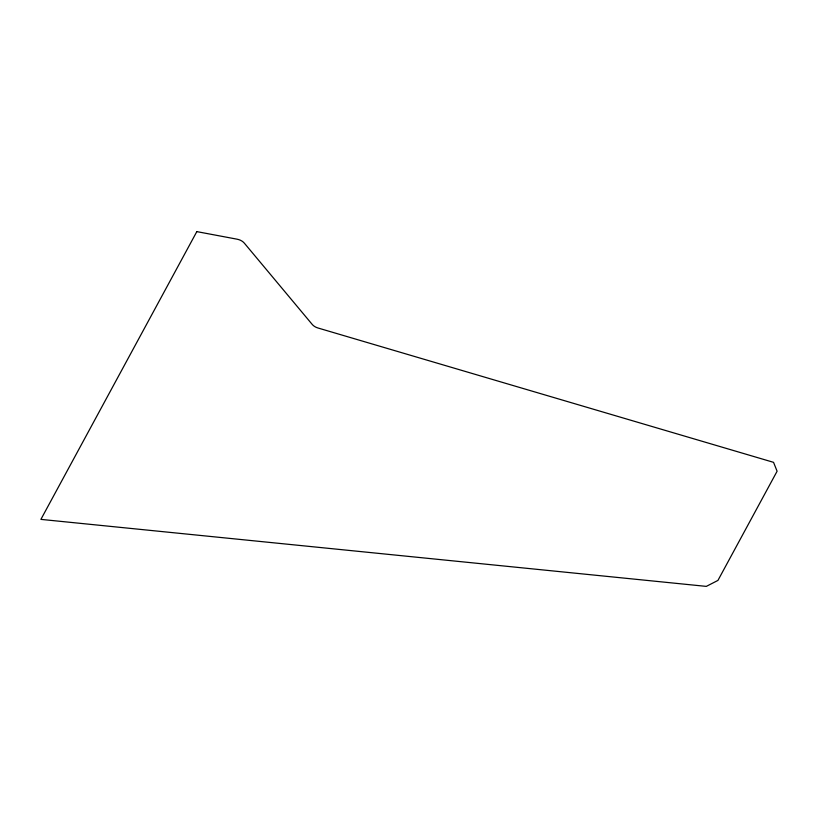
<?xml version="1.0" encoding="UTF-8"?>
<svg xmlns="http://www.w3.org/2000/svg" width="818" height="818" viewBox="0 0 818 818"><rect width="100%" height="100%" fill="white"/><g stroke="black" fill="none" stroke-linecap="round" stroke-linejoin="round"><path stroke-width="1.23" d="M196.821 231.617L40.9 519.379L706.312 586.383L717.938 580.412L777.1 471.229L773.542 462.334L317.998 327.998A17.699 12.904 -24.5 0 1 312.139 324.327L244.388 243.212A17.699 12.904 -24.5 0 0 236.995 239.173L196.821 231.617"/></g></svg>
